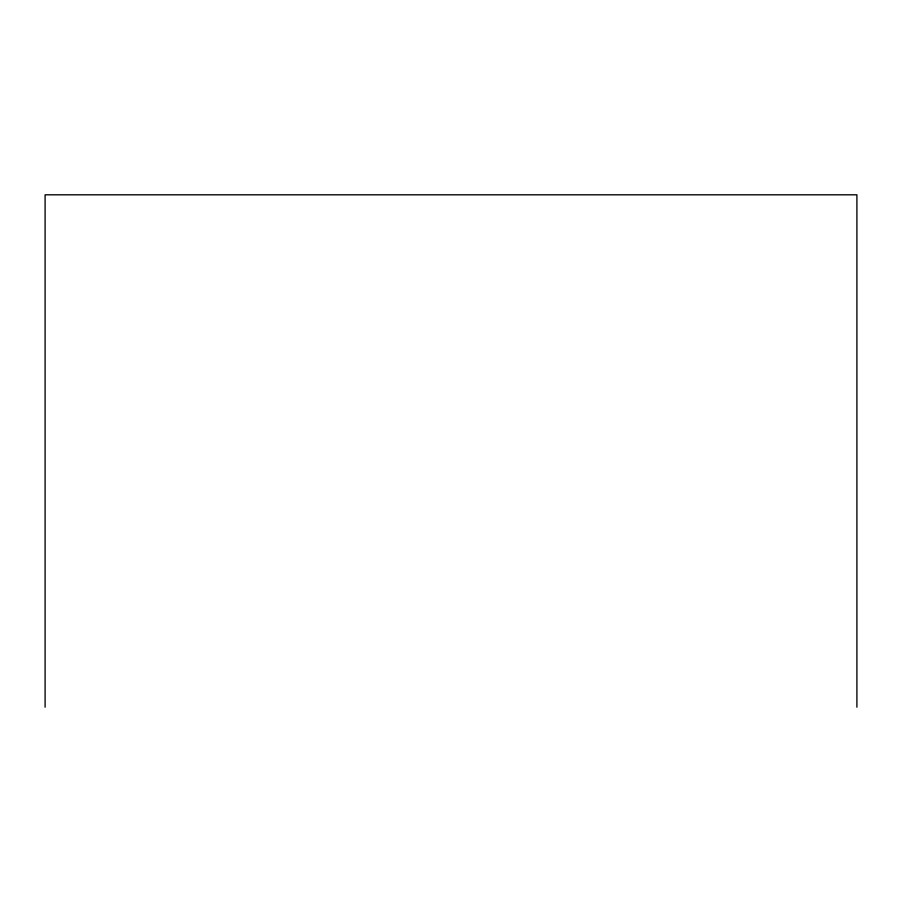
<?xml version="1.0" encoding="UTF-8"?>
<svg xmlns="http://www.w3.org/2000/svg" width="902" height="902" viewBox="0 0 902 902"><rect width="100%" height="100%" fill="white"/><g stroke="black" fill="none" stroke-linecap="round" stroke-linejoin="round"><path stroke-width="1.35" d="M856.9 707.191L856.9 194.809L45.1 194.809L45.1 707.191"/></g></svg>
